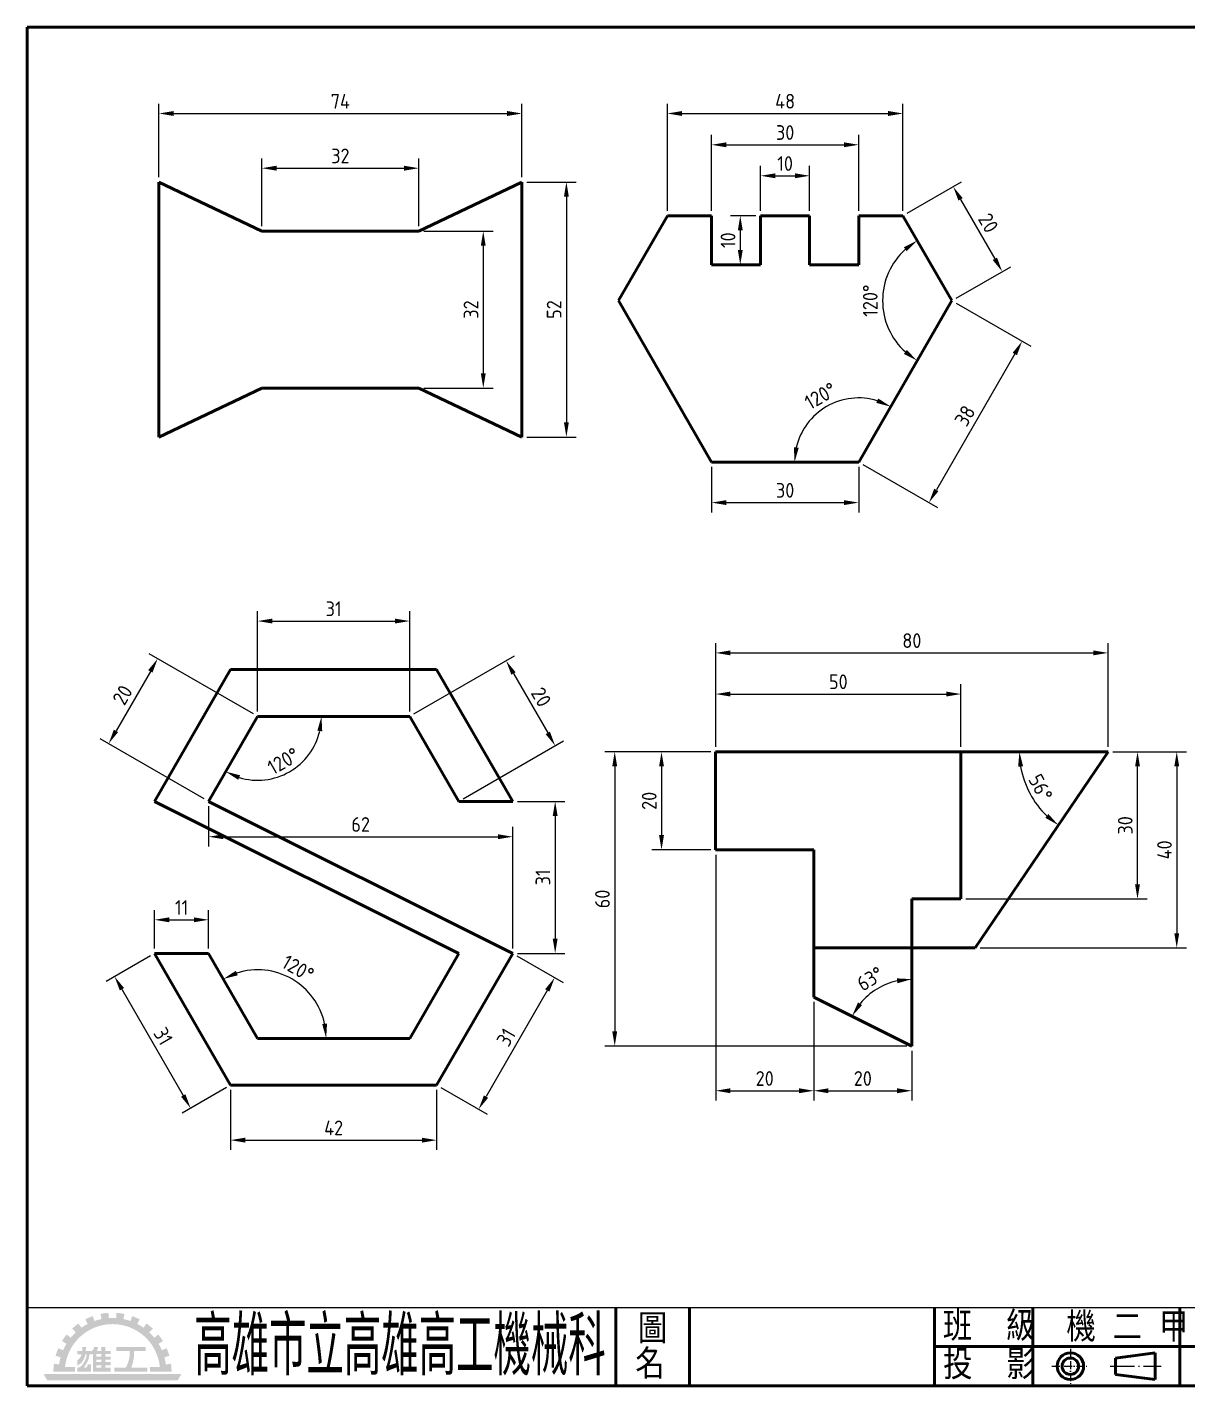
# Model space of a CAD drawing. Extents: x 25 to 410, y 10 to 287.
# Drawn here: x 25 to 261.6, y 10 to 287 of the extents above; entities that cross this region are included whole.
import ezdxf
from ezdxf.enums import TextEntityAlignment as Align

# ---------------------------------------------------------------- set-up
doc = ezdxf.new("R2010")
doc.units = 0
doc.header["$PDMODE"] = 3
for name, pattern in [('中心線10', [12.2, 10, -1, 0.2, -1]), ('中心線5', [6.8, 5, -0.8, 0.2, -0.8]), ('中心線5偏位', [5.1, 2, -0.5, 0.1, -0.5, 2])]:
    doc.linetypes.add(name, pattern=pattern)
doc.layers.get('0').update_dxf_attribs({"linetype": 'CONTINUOUS'})
doc.layers.get('Defpoints').update_dxf_attribs({"linetype": 'CONTINUOUS'})
for name, color, linetype, lineweight in [('中心線層', 2, '中心線10', 18), ('尺度線層', 3, 'CONTINUOUS', 18), ('文字層', 6, 'CONTINUOUS', 18), ('輪廓線層', 7, 'CONTINUOUS', 50)]:
    doc.layers.add(name, color=color, linetype=linetype, lineweight=lineweight)
doc.styles.add('CNS', font='isocp.shx', dxfattribs={"bigfont": 'chineset.shx'})
doc.dimstyles.new('CNS', dxfattribs={"dimscale": 0, "dimtxt": 3, "dimasz": 3, "dimexe": 2, "dimexo": 1, "dimgap": 1, "dimtad": 1, "dimdsep": 46, "dimtxsty": 'CNS', "dimcen": 0, "dimclrt": 1, "dimadec": 0, "dimazin": 0, "dimtfac": 1, "dimtmove": 0, "dimatfit": 3, "dimfxl": 1, "dimtolj": 1, "dimtzin": 0, "dimarcsym": 0})

# ---------------------------------------------------------------- blocks, each defined once
blk = doc.blocks.new('*D1')
at = {"layer": 'Defpoints', "color": 0}
for p in [(104.85, 258.25), (72.85, 245.43), (104.85, 245.43)]:
    blk.add_point(p, dxfattribs=at)
at = {"layer": '尺度線層', "color": 0, "lineweight": -2}
for p, q in [((72.85, 246.43), (72.85, 260.25)), ((75.85, 258.25), (101.85, 258.25)), ((104.85, 246.43), (104.85, 260.25))]:
    blk.add_line(p, q, dxfattribs=at)
at = {"layer": '尺度線層', "color": 0}
for points in [[(75.85, 258.75), (75.85, 257.75), (72.85, 258.25)], [(101.85, 258.75), (101.85, 257.75), (104.85, 258.25)]]:
    blk.add_solid(points, dxfattribs=at)
at = {"layer": '尺度線層', "color": 1, "insert": (88.85, 260.75), "char_height": 3, "attachment_point": 5, "style": 'CNS'}
blk.add_mtext('\\A1;32', dxfattribs=at)
blk = doc.blocks.new('*D2')
at = {"layer": 'Defpoints', "color": 0}
for p in [(125.85, 269.4), (51.85, 255.43), (125.85, 255.43)]:
    blk.add_point(p, dxfattribs=at)
at = {"layer": '尺度線層', "color": 0, "lineweight": -2}
for p, q in [((51.85, 256.43), (51.85, 271.4)), ((54.85, 269.4), (122.85, 269.4)), ((125.85, 256.43), (125.85, 271.4))]:
    blk.add_line(p, q, dxfattribs=at)
at = {"layer": '尺度線層', "color": 0}
for points in [[(54.85, 269.9), (54.85, 268.9), (51.85, 269.4)], [(122.85, 269.9), (122.85, 268.9), (125.85, 269.4)]]:
    blk.add_solid(points, dxfattribs=at)
at = {"layer": '尺度線層', "color": 1, "insert": (88.85, 271.9), "char_height": 3, "attachment_point": 5, "style": 'CNS'}
blk.add_mtext('\\A1;74', dxfattribs=at)
blk = doc.blocks.new('*D3')
at = {"layer": 'Defpoints', "color": 0}
for p in [(125.85, 255.43), (125.85, 203.43), (134.93, 203.43)]:
    blk.add_point(p, dxfattribs=at)
at = {"layer": '尺度線層', "color": 0, "lineweight": -2}
for p, q in [((126.85, 255.43), (136.93, 255.43)), ((134.93, 252.43), (134.93, 206.43)), ((126.85, 203.43), (136.93, 203.43))]:
    blk.add_line(p, q, dxfattribs=at)
at = {"layer": '尺度線層', "color": 0}
for points in [[(134.43, 252.43), (135.43, 252.43), (134.93, 255.43)], [(134.43, 206.43), (135.43, 206.43), (134.93, 203.43)]]:
    blk.add_solid(points, dxfattribs=at)
at = {"layer": '尺度線層', "color": 1, "insert": (132.43, 229.43), "char_height": 3, "attachment_point": 5, "rotation": 90, "style": 'CNS'}
blk.add_mtext('\\A1;52', dxfattribs=at)
blk = doc.blocks.new('*D4')
at = {"layer": 'Defpoints', "color": 0}
for p in [(104.85, 245.43), (104.85, 213.43), (117.98, 213.43)]:
    blk.add_point(p, dxfattribs=at)
at = {"layer": '尺度線層', "color": 0, "lineweight": -2}
for p, q in [((105.85, 245.43), (119.98, 245.43)), ((117.98, 242.43), (117.98, 216.43)), ((105.85, 213.43), (119.98, 213.43))]:
    blk.add_line(p, q, dxfattribs=at)
at = {"layer": '尺度線層', "color": 0}
for points in [[(117.48, 242.43), (118.48, 242.43), (117.98, 245.43)], [(117.48, 216.43), (118.48, 216.43), (117.98, 213.43)]]:
    blk.add_solid(points, dxfattribs=at)
at = {"layer": '尺度線層', "color": 1, "insert": (115.48, 229.43), "char_height": 3, "attachment_point": 5, "rotation": 90, "style": 'CNS'}
blk.add_mtext('\\A1;32', dxfattribs=at)
blk = doc.blocks.new('*D5')
at = {"layer": 'Defpoints', "color": 0}
for p in [(203.52, 269.4), (155.52, 248.57), (203.52, 248.57)]:
    blk.add_point(p, dxfattribs=at)
at = {"layer": '尺度線層', "color": 0, "lineweight": -2}
for p, q in [((155.52, 249.57), (155.52, 271.4)), ((158.52, 269.4), (200.52, 269.4)), ((203.52, 249.57), (203.52, 271.4))]:
    blk.add_line(p, q, dxfattribs=at)
at = {"layer": '尺度線層', "color": 0}
for points in [[(158.52, 269.9), (158.52, 268.9), (155.52, 269.4)], [(200.52, 269.9), (200.52, 268.9), (203.52, 269.4)]]:
    blk.add_solid(points, dxfattribs=at)
at = {"layer": '尺度線層', "color": 1, "insert": (179.52, 271.9), "char_height": 3, "attachment_point": 5, "style": 'CNS'}
blk.add_mtext('\\A1;48', dxfattribs=at)
blk = doc.blocks.new('*D6')
at = {"layer": 'Defpoints', "color": 0}
for p in [(194.52, 263.02), (164.52, 248.57), (194.52, 248.57)]:
    blk.add_point(p, dxfattribs=at)
at = {"layer": '尺度線層', "color": 0, "lineweight": -2}
for p, q in [((164.52, 249.57), (164.52, 265.02)), ((194.52, 249.57), (194.52, 265.02)), ((167.52, 263.02), (191.52, 263.02))]:
    blk.add_line(p, q, dxfattribs=at)
at = {"layer": '尺度線層', "color": 0}
for points in [[(167.52, 263.52), (167.52, 262.52), (164.52, 263.02)], [(191.52, 263.52), (191.52, 262.52), (194.52, 263.02)]]:
    blk.add_solid(points, dxfattribs=at)
at = {"layer": '尺度線層', "color": 1, "insert": (179.52, 265.52), "char_height": 3, "attachment_point": 5, "style": 'CNS'}
blk.add_mtext('\\A1;30', dxfattribs=at)
blk = doc.blocks.new('*D7')
at = {"layer": 'Defpoints', "color": 0}
for p in [(184.52, 256.7), (174.52, 248.57), (184.52, 248.57)]:
    blk.add_point(p, dxfattribs=at)
at = {"layer": '尺度線層', "color": 0, "lineweight": -2}
for p, q in [((174.52, 249.57), (174.52, 258.7)), ((184.52, 249.57), (184.52, 258.7)), ((177.52, 256.7), (181.52, 256.7))]:
    blk.add_line(p, q, dxfattribs=at)
at = {"layer": '尺度線層', "color": 0}
for points in [[(177.52, 257.2), (177.52, 256.2), (174.52, 256.7)], [(181.52, 257.2), (181.52, 256.2), (184.52, 256.7)]]:
    blk.add_solid(points, dxfattribs=at)
at = {"layer": '尺度線層', "color": 1, "insert": (179.52, 259.2), "char_height": 3, "attachment_point": 5, "style": 'CNS'}
blk.add_mtext('\\A1;10', dxfattribs=at)
blk = doc.blocks.new('*D9')
at = {"layer": 'Defpoints', "color": 0}
for p in [(174.52, 248.57), (170.38, 238.57), (174.52, 238.57)]:
    blk.add_point(p, dxfattribs=at)
at = {"layer": '尺度線層', "color": 0, "lineweight": -2}
for p, q in [((173.52, 248.57), (168.38, 248.57)), ((170.38, 245.57), (170.38, 241.57)), ((173.52, 238.57), (168.38, 238.57))]:
    blk.add_line(p, q, dxfattribs=at)
at = {"layer": '尺度線層', "color": 0}
for points in [[(169.88, 245.57), (170.88, 245.57), (170.38, 248.57)], [(169.88, 241.57), (170.88, 241.57), (170.38, 238.57)]]:
    blk.add_solid(points, dxfattribs=at)
at = {"layer": '尺度線層', "color": 1, "insert": (167.88, 243.57), "char_height": 3, "attachment_point": 5, "rotation": 90, "style": 'CNS'}
blk.add_mtext('\\A1;10', dxfattribs=at)
blk = doc.blocks.new('*D10')
at = {"layer": 'Defpoints', "color": 0}
for p in [(203.52, 248.57), (223.78, 237.17), (213.52, 231.25)]:
    blk.add_point(p, dxfattribs=at)
at = {"layer": '尺度線層', "color": 0, "lineweight": -2}
for p, q in [((204.39, 249.07), (215.51, 255.49)), ((215.28, 251.9), (222.28, 239.77)), ((214.39, 231.75), (225.51, 238.17))]:
    blk.add_line(p, q, dxfattribs=at)
at = {"layer": '尺度線層', "color": 0}
for points in [[(215.72, 252.15), (214.85, 251.65), (213.78, 254.49)], [(222.72, 240.02), (221.85, 239.52), (223.78, 237.17)]]:
    blk.add_solid(points, dxfattribs=at)
at = {"layer": '尺度線層', "color": 1, "insert": (220.95, 247.08), "char_height": 3, "attachment_point": 5, "rotation": 300, "style": 'CNS'}
blk.add_mtext('\\A1;20', dxfattribs=at)
blk = doc.blocks.new('*D11')
at = {"layer": 'Defpoints', "color": 0}
for p in [(213.52, 231.25), (194.52, 198.34), (208.85, 190.07)]:
    blk.add_point(p, dxfattribs=at)
at = {"layer": '尺度線層', "color": 0, "lineweight": -2}
for p, q in [((214.39, 230.75), (229.58, 221.98)), ((226.35, 220.38), (210.35, 192.66)), ((195.39, 197.84), (210.58, 189.07))]:
    blk.add_line(p, q, dxfattribs=at)
at = {"layer": '尺度線層', "color": 0}
for points in [[(225.91, 220.63), (226.78, 220.13), (227.85, 222.98)], [(209.91, 192.91), (210.78, 192.41), (208.85, 190.07)]]:
    blk.add_solid(points, dxfattribs=at)
at = {"layer": '尺度線層', "color": 1, "insert": (216.18, 207.77), "char_height": 3, "attachment_point": 5, "rotation": 60, "style": 'CNS'}
blk.add_mtext('\\A1;38', dxfattribs=at)
blk = doc.blocks.new('*D12')
at = {"layer": 'Defpoints', "color": 0}
for p in [(164.52, 198.34), (194.52, 198.34), (194.52, 190.07)]:
    blk.add_point(p, dxfattribs=at)
at = {"layer": '尺度線層', "color": 0, "lineweight": -2}
for p, q in [((164.52, 197.34), (164.52, 188.07)), ((194.52, 197.34), (194.52, 188.07)), ((167.52, 190.07), (191.52, 190.07))]:
    blk.add_line(p, q, dxfattribs=at)
at = {"layer": '尺度線層', "color": 0}
for points in [[(167.52, 190.57), (167.52, 189.57), (164.52, 190.07)], [(191.52, 190.57), (191.52, 189.57), (194.52, 190.07)]]:
    blk.add_solid(points, dxfattribs=at)
at = {"layer": '尺度線層', "color": 1, "insert": (179.52, 192.57), "char_height": 3, "attachment_point": 5, "style": 'CNS'}
blk.add_mtext('\\A1;30', dxfattribs=at)
blk = doc.blocks.new('*D13')
at = {"layer": 'Defpoints', "color": 0}
for p in [(213.52, 231.25), (192.25, 211.21), (164.52, 198.34), (194.52, 198.34), (194.52, 198.34)]:
    blk.add_point(p, dxfattribs=at)
at = {"layer": '尺度線層', "color": 0, "lineweight": -2}
blk.add_arc((194.52, 198.34), 13.07, 73.1852, 166.8148, dxfattribs=at)
at = {"layer": '尺度線層', "color": 0}
for points in [[(198.5, 211.3), (198.1, 210.39), (201.05, 209.65)], [(182.3, 201.26), (181.3, 201.38), (181.45, 198.34)]]:
    blk.add_solid(points, dxfattribs=at)
at = {"layer": '尺度線層', "color": 1, "insert": (186.74, 211.82), "char_height": 3, "attachment_point": 5, "rotation": 30, "style": 'CNS'}
blk.add_mtext('\\A1;120°', dxfattribs=at)
blk = doc.blocks.new('*D14')
at = {"layer": 'Defpoints', "color": 0}
for p in [(203.52, 248.57), (200.24, 236.08), (213.52, 231.25), (213.52, 231.25), (194.52, 198.34)]:
    blk.add_point(p, dxfattribs=at)
at = {"layer": '尺度線層', "color": 0, "lineweight": -2}
blk.add_arc((213.52, 231.25), 14.13, 132.1835, 227.8165, dxfattribs=at)
at = {"layer": '尺度線層', "color": 0}
for points in [[(203.73, 242.13), (204.32, 241.32), (206.45, 243.49)], [(204.32, 221.18), (203.73, 220.37), (206.45, 219.01)]]:
    blk.add_solid(points, dxfattribs=at)
at = {"layer": '尺度線層', "color": 1, "insert": (196.88, 231.25), "char_height": 3, "attachment_point": 5, "rotation": 90, "style": 'CNS'}
blk.add_mtext('\\A1;120°', dxfattribs=at)
blk = doc.blocks.new('*D22')
at = {"layer": 'Defpoints', "color": 0}
for p in [(102.98, 165.92), (71.98, 146.48), (102.98, 146.48)]:
    blk.add_point(p, dxfattribs=at)
at = {"layer": '尺度線層', "color": 0, "lineweight": -2}
for p, q in [((71.98, 147.48), (71.98, 167.92)), ((102.98, 147.48), (102.98, 167.92)), ((74.98, 165.92), (99.98, 165.92))]:
    blk.add_line(p, q, dxfattribs=at)
at = {"layer": '尺度線層', "color": 0}
for points in [[(74.98, 166.42), (74.98, 165.42), (71.98, 165.92)], [(99.98, 166.42), (99.98, 165.42), (102.98, 165.92)]]:
    blk.add_solid(points, dxfattribs=at)
at = {"layer": '尺度線層', "color": 1, "insert": (87.48, 168.42), "char_height": 3, "attachment_point": 5, "style": 'CNS'}
blk.add_mtext('\\A1;31', dxfattribs=at)
blk = doc.blocks.new('*D23')
at = {"layer": 'Defpoints', "color": 0}
for p in [(102.98, 146.48), (132.64, 140.51), (112.98, 129.16)]:
    blk.add_point(p, dxfattribs=at)
at = {"layer": '尺度線層', "color": 0, "lineweight": -2}
for p, q in [((103.85, 146.98), (124.37, 158.83)), ((124.14, 155.24), (131.14, 143.11)), ((113.85, 129.66), (134.37, 141.51))]:
    blk.add_line(p, q, dxfattribs=at)
at = {"layer": '尺度線層', "color": 0}
for points in [[(124.57, 155.49), (123.7, 154.99), (122.64, 157.83)], [(131.57, 143.36), (130.7, 142.86), (132.64, 140.51)]]:
    blk.add_solid(points, dxfattribs=at)
at = {"layer": '尺度線層', "color": 1, "insert": (129.8, 150.42), "char_height": 3, "attachment_point": 5, "rotation": 300, "style": 'CNS'}
blk.add_mtext('\\A1;20', dxfattribs=at)
blk = doc.blocks.new('*D24')
at = {"layer": 'Defpoints', "color": 0}
for p in [(71.98, 146.48), (41.61, 140.93), (61.98, 129.16)]:
    blk.add_point(p, dxfattribs=at)
at = {"layer": '尺度線層', "color": 0, "lineweight": -2}
for p, q in [((71.11, 146.98), (49.87, 159.25)), ((50.11, 155.65), (43.11, 143.53)), ((61.11, 129.66), (39.87, 141.93))]:
    blk.add_line(p, q, dxfattribs=at)
at = {"layer": '尺度線層', "color": 0}
for points in [[(49.67, 155.9), (50.54, 155.4), (51.61, 158.25)], [(42.67, 143.78), (43.54, 143.28), (41.61, 140.93)]]:
    blk.add_solid(points, dxfattribs=at)
at = {"layer": '尺度線層', "color": 1, "insert": (44.44, 150.84), "char_height": 3, "attachment_point": 5, "rotation": 60, "style": 'CNS'}
blk.add_mtext('\\A1;20', dxfattribs=at)
blk = doc.blocks.new('*D25')
at = {"layer": 'Defpoints', "color": 0}
for p in [(71.98, 146.48), (71.98, 146.48), (102.98, 146.48), (74.24, 133.66), (61.98, 129.16)]:
    blk.add_point(p, dxfattribs=at)
at = {"layer": '尺度線層', "color": 0, "lineweight": -2}
blk.add_arc((71.98, 146.48), 13.02, 253.2331, 346.7669, dxfattribs=at)
at = {"layer": '尺度線層', "color": 0}
for points in [[(84.16, 143.56), (85.15, 143.45), (85, 146.48)], [(68.03, 133.56), (68.42, 134.48), (65.47, 135.21)]]:
    blk.add_solid(points, dxfattribs=at)
at = {"layer": '尺度線層', "color": 1, "insert": (77.24, 137.38), "char_height": 3, "attachment_point": 5, "rotation": 30, "style": 'CNS'}
blk.add_mtext('\\A1;120°', dxfattribs=at)
blk = doc.blocks.new('*D27')
at = {"layer": 'Defpoints', "color": 0}
for p in [(61.98, 129.16), (123.98, 121.95), (123.98, 98.16)]:
    blk.add_point(p, dxfattribs=at)
at = {"layer": '尺度線層', "color": 0, "lineweight": -2}
for p, q in [((61.98, 128.16), (61.98, 119.95)), ((64.98, 121.95), (120.98, 121.95)), ((123.98, 99.16), (123.98, 123.95))]:
    blk.add_line(p, q, dxfattribs=at)
at = {"layer": '尺度線層', "color": 0}
for points in [[(64.98, 122.45), (64.98, 121.45), (61.98, 121.95)], [(120.98, 122.45), (120.98, 121.45), (123.98, 121.95)]]:
    blk.add_solid(points, dxfattribs=at)
at = {"layer": '尺度線層', "color": 1, "insert": (92.98, 124.45), "char_height": 3, "attachment_point": 5, "style": 'CNS'}
blk.add_mtext('\\A1;62', dxfattribs=at)
blk = doc.blocks.new('*D28')
at = {"layer": 'Defpoints', "color": 0}
for p in [(123.98, 129.16), (123.98, 98.16), (132.64, 98.16)]:
    blk.add_point(p, dxfattribs=at)
at = {"layer": '尺度線層', "color": 0, "lineweight": -2}
for p, q in [((124.98, 129.16), (134.64, 129.16)), ((132.64, 126.16), (132.64, 101.16)), ((124.98, 98.16), (134.64, 98.16))]:
    blk.add_line(p, q, dxfattribs=at)
at = {"layer": '尺度線層', "color": 0}
for points in [[(132.14, 126.16), (133.14, 126.16), (132.64, 129.16)], [(132.14, 101.16), (133.14, 101.16), (132.64, 98.16)]]:
    blk.add_solid(points, dxfattribs=at)
at = {"layer": '尺度線層', "color": 1, "insert": (130.14, 113.66), "char_height": 3, "attachment_point": 5, "rotation": 90, "style": 'CNS'}
blk.add_mtext('\\A1;31', dxfattribs=at)
blk = doc.blocks.new('*D29')
at = {"layer": 'Defpoints', "color": 0}
for p in [(123.98, 98.16), (108.48, 71.32), (117.04, 66.38)]:
    blk.add_point(p, dxfattribs=at)
at = {"layer": '尺度線層', "color": 0, "lineweight": -2}
for p, q in [((124.85, 97.66), (134.27, 92.22)), ((131.04, 90.62), (118.54, 68.97)), ((109.35, 70.82), (118.77, 65.38))]:
    blk.add_line(p, q, dxfattribs=at)
at = {"layer": '尺度線層', "color": 0}
for points in [[(130.61, 90.87), (131.47, 90.37), (132.54, 93.22)], [(118.11, 69.22), (118.97, 68.72), (117.04, 66.38)]]:
    blk.add_solid(points, dxfattribs=at)
at = {"layer": '尺度線層', "color": 1, "insert": (122.63, 81.05), "char_height": 3, "attachment_point": 5, "rotation": 60, "style": 'CNS'}
blk.add_mtext('\\A1;31', dxfattribs=at)
blk = doc.blocks.new('*D30')
at = {"layer": 'Defpoints', "color": 0}
for p in [(50.98, 98.16), (66.48, 71.32), (58.32, 66.6)]:
    blk.add_point(p, dxfattribs=at)
at = {"layer": '尺度線層', "color": 0, "lineweight": -2}
for p, q in [((50.11, 97.66), (41.08, 92.45)), ((44.32, 90.85), (56.82, 69.2)), ((65.61, 70.82), (56.58, 65.6))]:
    blk.add_line(p, q, dxfattribs=at)
at = {"layer": '尺度線層', "color": 0}
for points in [[(44.75, 91.1), (43.88, 90.6), (42.82, 93.45)], [(57.25, 69.45), (56.38, 68.95), (58.32, 66.6)]]:
    blk.add_solid(points, dxfattribs=at)
at = {"layer": '尺度線層', "color": 1, "insert": (52.73, 81.28), "char_height": 3, "attachment_point": 5, "rotation": 300, "style": 'CNS'}
blk.add_mtext('\\A1;31', dxfattribs=at)
blk = doc.blocks.new('*D31')
at = {"layer": 'Defpoints', "color": 0}
for p in [(66.48, 71.32), (108.48, 71.32), (108.48, 60.09)]:
    blk.add_point(p, dxfattribs=at)
at = {"layer": '尺度線層', "color": 0, "lineweight": -2}
for p, q in [((66.48, 70.32), (66.48, 58.09)), ((108.48, 70.32), (108.48, 58.09)), ((69.48, 60.09), (105.48, 60.09))]:
    blk.add_line(p, q, dxfattribs=at)
at = {"layer": '尺度線層', "color": 0}
for points in [[(69.48, 60.59), (69.48, 59.59), (66.48, 60.09)], [(105.48, 60.59), (105.48, 59.59), (108.48, 60.09)]]:
    blk.add_solid(points, dxfattribs=at)
at = {"layer": '尺度線層', "color": 1, "insert": (87.48, 62.59), "char_height": 3, "attachment_point": 5, "style": 'CNS'}
blk.add_mtext('\\A1;42', dxfattribs=at)
blk = doc.blocks.new('*D32')
at = {"layer": 'Defpoints', "color": 0}
for p in [(61.98, 105.01), (50.98, 98.16), (61.98, 98.16)]:
    blk.add_point(p, dxfattribs=at)
at = {"layer": '尺度線層', "color": 0, "lineweight": -2}
for p, q in [((50.98, 99.16), (50.98, 107.01)), ((61.98, 99.16), (61.98, 107.01)), ((53.98, 105.01), (58.98, 105.01))]:
    blk.add_line(p, q, dxfattribs=at)
at = {"layer": '尺度線層', "color": 0}
for points in [[(53.98, 105.51), (53.98, 104.51), (50.98, 105.01)], [(58.98, 105.51), (58.98, 104.51), (61.98, 105.01)]]:
    blk.add_solid(points, dxfattribs=at)
at = {"layer": '尺度線層', "color": 1, "insert": (56.48, 107.51), "char_height": 3, "attachment_point": 5, "style": 'CNS'}
blk.add_mtext('\\A1;11', dxfattribs=at)
blk = doc.blocks.new('*D33')
at = {"layer": 'Defpoints', "color": 0}
for p in [(61.98, 98.16), (82.69, 89.83), (71.98, 80.84), (71.98, 80.84), (102.98, 80.84)]:
    blk.add_point(p, dxfattribs=at)
at = {"layer": '尺度線層', "color": 0, "lineweight": -2}
blk.add_arc((71.98, 80.84), 13.98, 12.3213, 107.6787, dxfattribs=at)
at = {"layer": '尺度線層', "color": 0}
for points in [[(67.94, 93.7), (67.53, 94.62), (64.99, 92.95)], [(86.13, 83.88), (85.14, 83.77), (85.96, 80.84)]]:
    blk.add_solid(points, dxfattribs=at)
at = {"layer": '尺度線層', "color": 1, "insert": (80.22, 95.11), "char_height": 3, "attachment_point": 5, "rotation": 330, "style": 'CNS'}
blk.add_mtext('\\A1;120°', dxfattribs=at)
blk = doc.blocks.new('*D34')
at = {"layer": 'Defpoints', "color": 0}
for p in [(215.36, 151.04), (165.36, 139.27), (215.36, 139.27)]:
    blk.add_point(p, dxfattribs=at)
at = {"layer": '尺度線層', "color": 0, "lineweight": -2}
for p, q in [((165.36, 140.27), (165.36, 153.04)), ((215.36, 140.27), (215.36, 153.04)), ((168.36, 151.04), (212.36, 151.04))]:
    blk.add_line(p, q, dxfattribs=at)
at = {"layer": '尺度線層', "color": 0}
for points in [[(168.36, 151.54), (168.36, 150.54), (165.36, 151.04)], [(212.36, 151.54), (212.36, 150.54), (215.36, 151.04)]]:
    blk.add_solid(points, dxfattribs=at)
at = {"layer": '尺度線層', "color": 1, "insert": (190.36, 153.54), "char_height": 3, "attachment_point": 5, "style": 'CNS'}
blk.add_mtext('\\A1;50', dxfattribs=at)
blk = doc.blocks.new('*D35')
at = {"layer": 'Defpoints', "color": 0}
for p in [(245.36, 159.43), (165.36, 139.27), (245.36, 139.27)]:
    blk.add_point(p, dxfattribs=at)
at = {"layer": '尺度線層', "color": 0, "lineweight": -2}
for p, q in [((165.36, 140.27), (165.36, 161.43)), ((245.36, 140.27), (245.36, 161.43)), ((168.36, 159.43), (242.36, 159.43))]:
    blk.add_line(p, q, dxfattribs=at)
at = {"layer": '尺度線層', "color": 0}
for points in [[(168.36, 159.93), (168.36, 158.93), (165.36, 159.43)], [(242.36, 159.93), (242.36, 158.93), (245.36, 159.43)]]:
    blk.add_solid(points, dxfattribs=at)
at = {"layer": '尺度線層', "color": 1, "insert": (205.36, 161.93), "char_height": 3, "attachment_point": 5, "style": 'CNS'}
blk.add_mtext('\\A1;80', dxfattribs=at)
blk = doc.blocks.new('*D36')
at = {"layer": 'Defpoints', "color": 0}
for p in [(165.36, 139.27), (154.32, 119.27), (165.36, 119.27)]:
    blk.add_point(p, dxfattribs=at)
at = {"layer": '尺度線層', "color": 0, "lineweight": -2}
for p, q in [((164.36, 139.27), (152.32, 139.27)), ((154.32, 136.27), (154.32, 122.27)), ((164.36, 119.27), (152.32, 119.27))]:
    blk.add_line(p, q, dxfattribs=at)
at = {"layer": '尺度線層', "color": 0}
for points in [[(153.82, 136.27), (154.82, 136.27), (154.32, 139.27)], [(153.82, 122.27), (154.82, 122.27), (154.32, 119.27)]]:
    blk.add_solid(points, dxfattribs=at)
at = {"layer": '尺度線層', "color": 1, "insert": (151.82, 129.27), "char_height": 3, "attachment_point": 5, "rotation": 90, "style": 'CNS'}
blk.add_mtext('\\A1;20', dxfattribs=at)
blk = doc.blocks.new('*D37')
at = {"layer": 'Defpoints', "color": 0}
for p in [(165.36, 139.27), (144.78, 79.27), (205.36, 79.27)]:
    blk.add_point(p, dxfattribs=at)
at = {"layer": '尺度線層', "color": 0, "lineweight": -2}
for p, q in [((164.36, 139.27), (142.78, 139.27)), ((144.78, 136.27), (144.78, 82.27)), ((204.36, 79.27), (142.78, 79.27))]:
    blk.add_line(p, q, dxfattribs=at)
at = {"layer": '尺度線層', "color": 0}
for points in [[(144.28, 136.27), (145.28, 136.27), (144.78, 139.27)], [(144.28, 82.27), (145.28, 82.27), (144.78, 79.27)]]:
    blk.add_solid(points, dxfattribs=at)
at = {"layer": '尺度線層', "color": 1, "insert": (142.28, 109.27), "char_height": 3, "attachment_point": 5, "rotation": 90, "style": 'CNS'}
blk.add_mtext('\\A1;60', dxfattribs=at)
blk = doc.blocks.new('*D39')
at = {"layer": 'Defpoints', "color": 0}
for p in [(185.36, 89.27), (205.36, 79.27), (205.36, 70.16)]:
    blk.add_point(p, dxfattribs=at)
at = {"layer": '尺度線層', "color": 0, "lineweight": -2}
for p, q in [((185.36, 88.27), (185.36, 68.16)), ((205.36, 78.27), (205.36, 68.16)), ((188.36, 70.16), (202.36, 70.16))]:
    blk.add_line(p, q, dxfattribs=at)
at = {"layer": '尺度線層', "color": 0}
for points in [[(188.36, 70.66), (188.36, 69.66), (185.36, 70.16)], [(202.36, 70.66), (202.36, 69.66), (205.36, 70.16)]]:
    blk.add_solid(points, dxfattribs=at)
at = {"layer": '尺度線層', "color": 1, "insert": (195.36, 72.66), "char_height": 3, "attachment_point": 5, "style": 'CNS'}
blk.add_mtext('\\A1;20', dxfattribs=at)
blk = doc.blocks.new('*D40')
at = {"layer": 'Defpoints', "color": 0}
for p in [(165.36, 119.27), (185.36, 89.27), (185.36, 70.16)]:
    blk.add_point(p, dxfattribs=at)
at = {"layer": '尺度線層', "color": 0, "lineweight": -2}
for p, q in [((165.36, 118.27), (165.36, 68.16)), ((185.36, 88.27), (185.36, 68.16)), ((168.36, 70.16), (182.36, 70.16))]:
    blk.add_line(p, q, dxfattribs=at)
at = {"layer": '尺度線層', "color": 0}
for points in [[(168.36, 70.66), (168.36, 69.66), (165.36, 70.16)], [(182.36, 70.66), (182.36, 69.66), (185.36, 70.16)]]:
    blk.add_solid(points, dxfattribs=at)
at = {"layer": '尺度線層', "color": 1, "insert": (175.36, 72.66), "char_height": 3, "attachment_point": 5, "style": 'CNS'}
blk.add_mtext('\\A1;20', dxfattribs=at)
blk = doc.blocks.new('*D41')
at = {"layer": 'Defpoints', "color": 0}
for p in [(205.36, 99.27), (200.44, 91.99), (185.36, 89.27), (205.36, 79.27), (205.36, 79.27)]:
    blk.add_point(p, dxfattribs=at)
at = {"layer": '尺度線層', "color": 0, "lineweight": -2}
blk.add_arc((205.36, 79.27), 13.64, 102.6318, 140.8034, dxfattribs=at)
at = {"layer": '尺度線層', "color": 0}
for points in [[(202.32, 93.07), (202.43, 92.08), (205.36, 92.91)], [(195.21, 87.62), (194.37, 88.16), (193.16, 85.37)]]:
    blk.add_solid(points, dxfattribs=at)
at = {"layer": '尺度線層', "color": 1, "insert": (196.87, 93), "char_height": 3, "attachment_point": 5, "rotation": 31.7176, "style": 'CNS'}
blk.add_mtext('\\A1;63°', dxfattribs=at)
blk = doc.blocks.new('*D42')
at = {"layer": 'Defpoints', "color": 0}
for p in [(165.36, 139.27), (245.36, 139.27), (245.36, 139.27), (228.23, 133.5), (218.26, 99.27)]:
    blk.add_point(p, dxfattribs=at)
at = {"layer": '尺度線層', "color": 0, "lineweight": -2}
blk.add_arc((245.36, 139.27), 18.07, 189.5223, 226.3683, dxfattribs=at)
at = {"layer": '尺度線層', "color": 0}
for points in [[(227.03, 136.24), (228.03, 136.32), (227.28, 139.27)], [(233.2, 126.58), (232.57, 125.8), (235.22, 124.31)]]:
    blk.add_solid(points, dxfattribs=at)
at = {"layer": '尺度線層', "color": 1, "insert": (231.6, 131.97), "char_height": 3, "attachment_point": 5, "rotation": 297.9453, "style": 'CNS'}
blk.add_mtext('\\A1;56°', dxfattribs=at)
blk = doc.blocks.new('*D44')
at = {"layer": 'Defpoints', "color": 0}
for p in [(245.36, 139.27), (251.36, 139.27), (215.36, 109.27)]:
    blk.add_point(p, dxfattribs=at)
at = {"layer": '尺度線層', "color": 0, "lineweight": -2}
for p, q in [((246.36, 139.27), (253.36, 139.27)), ((251.36, 112.27), (251.36, 136.27)), ((216.36, 109.27), (253.36, 109.27))]:
    blk.add_line(p, q, dxfattribs=at)
at = {"layer": '尺度線層', "color": 0}
for points in [[(250.86, 136.27), (251.86, 136.27), (251.36, 139.27)], [(250.86, 112.27), (251.86, 112.27), (251.36, 109.27)]]:
    blk.add_solid(points, dxfattribs=at)
at = {"layer": '尺度線層', "color": 1, "insert": (248.86, 124.27), "char_height": 3, "attachment_point": 5, "rotation": 90, "style": 'CNS'}
blk.add_mtext('\\A1;30', dxfattribs=at)
blk = doc.blocks.new('*D45')
at = {"layer": 'Defpoints', "color": 0}
for p in [(245.36, 139.27), (218.26, 99.27), (259.36, 99.27)]:
    blk.add_point(p, dxfattribs=at)
at = {"layer": '尺度線層', "color": 0, "lineweight": -2}
for p, q in [((246.36, 139.27), (261.36, 139.27)), ((259.36, 136.27), (259.36, 102.27)), ((219.26, 99.27), (261.36, 99.27))]:
    blk.add_line(p, q, dxfattribs=at)
at = {"layer": '尺度線層', "color": 0}
for points in [[(258.86, 136.27), (259.86, 136.27), (259.36, 139.27)], [(258.86, 102.27), (259.86, 102.27), (259.36, 99.27)]]:
    blk.add_solid(points, dxfattribs=at)
at = {"layer": '尺度線層', "color": 1, "insert": (256.86, 119.27), "char_height": 3, "attachment_point": 5, "rotation": 90, "style": 'CNS'}
blk.add_mtext('\\A1;40', dxfattribs=at)

msp = doc.modelspace()

# ---------------------------------------------------------------- hatches: boundary and pattern name
at = {"layer": '文字層'}
h = msp.add_hatch(color=256, dxfattribs=at)
h.paths.add_polyline_path([(47.444, 22.616), (47.93, 23.553, 0.034161), (46.423, 24.208), (46.069, 23.213, 0.034161), (44.626, 23.617), (44.841, 24.651, 0.034161), (43.213, 24.875), (43.141, 23.821, 0.034161), (41.642, 23.821), (41.57, 24.875, 0.034161), (39.942, 24.651), (40.157, 23.617, 0.034161), (38.714, 23.213), (38.36, 24.208, 0.034161), (36.853, 23.553), (37.339, 22.616, 0.034161), (36.058, 21.837), (35.449, 22.699, 0.034161), (34.174, 21.663), (34.895, 20.891, 0.034161), (33.872, 19.795), (33.053, 20.462, 0.034161), (32.105, 19.119), (33.008, 18.571, 0.034161), (32.318, 17.24), (31.35, 17.661, 0.034161), (30.799, 16.112), (31.816, 15.827, 0.034161), (31.511, 14.36), (30.465, 14.504, 0.034161), (30.353, 12.864), (32.676, 12.864), (34.725, 12.864), (34.725, 13.815), (32.723, 13.815, -0.906522), (52.06, 13.815), (50.058, 13.815), (50.058, 12.864), (52.107, 12.864), (54.43, 12.864, 0.034161), (54.318, 14.504), (53.271, 14.36, 0.034161), (52.966, 15.827), (53.983, 16.112, 0.034161), (53.433, 17.661), (52.465, 17.24, 0.034161), (51.775, 18.571), (52.677, 19.119, 0.034161), (51.73, 20.462), (50.911, 19.795, 0.034161), (49.887, 20.891), (50.608, 21.663, 0.034161), (49.334, 22.699), (48.725, 21.837, 0.034161)])
h.paths.add_polyline_path([(56.436, 12.4), (28.347, 12.4), (29.086, 11.133), (55.697, 11.133)])
h.paths.add_polyline_path([(46.772, 16.976, -0.4324623), (46.877, 17.088), (49.129, 17.088), (49.129, 17.933), (43.173, 17.933), (43.173, 17.088), (45.816, 17.088, -0.4062896), (45.922, 16.986, -0.1355675), (45.125, 13.763, -0.2710986), (45.033, 13.709), (42.771, 13.709), (42.771, 12.864), (49.53, 12.864), (49.53, 13.709), (46.349, 13.709, -0.534383), (46.251, 13.855, 0.1140408)], flags=17)
edge = h.paths.add_edge_path(flags=17)
edge.add_line((42.011, 17.088), (40.955, 17.088))
edge.add_line((40.955, 17.088), (40.955, 17.933))
edge.add_line((40.955, 17.933), (40.11, 17.933))
edge.add_line((40.11, 17.933), (40.11, 17.088))
edge.add_line((40.11, 17.088), (39.187, 17.088))
edge.add_arc((36.665, 18.427), 2.855, 332.04919, 350.04876)
edge.add_line((39.477, 17.933), (38.632, 17.933))
edge.add_arc((37.652, 17.916), 0.98, -69.28167, 0.98538, ccw=False)
edge.add_line((37.999, 17), (37.998, 17.088))
edge.add_line((37.998, 17.088), (36.943, 17.088))
edge.add_spline(control_points=[(36.943, 17.088), (36.943, 17.089), (36.958, 17.371), (36.968, 17.652), (36.971, 17.933)], knot_values=[0, 0, 0, 0, 0.0095957, 4.0021691, 4.0021691, 4.0021691, 4.0021691], degree=3, periodic=0)
edge.add_line((36.971, 17.933), (36.204, 17.933))
edge.add_spline(control_points=[(36.204, 17.933), (36.213, 17.666), (36.243, 17.394), (36.228, 17.128)], knot_values=[0, 0, 0, 0, 3.8001495, 3.8001495, 3.8001495, 3.8001495], degree=3, periodic=0)
edge.add_arc((36.185, 17.131), 0.0422, -90, 0.98697, ccw=False)
edge.add_line((36.185, 17.088), (35.253, 17.088))
edge.add_line((35.253, 17.088), (35.253, 16.408))
edge.add_line((35.253, 16.408), (36.057, 16.408))
edge.add_spline(control_points=[(36.057, 16.408), (36.078, 16.332), (35.96, 16.031), (35.732, 15.602), (35.417, 15.324), (35.253, 15.249)], knot_values=[7.3300886, 7.3300886, 7.3300886, 7.3300886, 8.5708359, 11.5701734, 14.1242576, 14.1242576, 14.1242576, 14.1242576], degree=3, periodic=0)
edge.add_line((35.253, 15.249), (35.253, 14.178))
edge.add_spline(control_points=[(35.253, 14.178), (35.487, 14.263), (36.028, 14.577), (36.54, 15.345), (36.803, 16.009), (36.869, 16.352), (36.878, 16.408)], knot_values=[7.2349194, 7.2349194, 7.2349194, 7.2349194, 10.7683339, 15.8632474, 20.0182649, 20.8272028, 20.8272028, 20.8272028, 20.8272028], degree=3, periodic=0)
edge.add_line((36.878, 16.408), (37.154, 16.394))
edge.add_spline(control_points=[(37.154, 16.394), (37.133, 16.054), (36.941, 15.401), (36.475, 14.575), (35.975, 13.884), (35.463, 13.712), (35.253, 13.709)], knot_values=[0, 0, 0, 0, 4.8346594, 9.4113524, 13.5713852, 16.5633311, 16.5633311, 16.5633311, 16.5633311], degree=3, periodic=0)
edge.add_line((35.253, 13.709), (35.253, 12.864))
edge.add_line((35.253, 12.864), (37.998, 12.864))
edge.add_line((37.998, 12.864), (37.998, 14.387))
edge.add_line((37.998, 14.387), (37.389, 14.387))
edge.add_arc((37.389, 14.303), 0.0845, 90, 183.95095)
edge.add_arc((36.676, 14.253), 0.63, -55.81642, 3.95095, ccw=False)
edge.add_line((37.03, 13.732), (36.7, 13.732))
edge.add_arc((36.7, 13.817), 0.0845, 142.65089, 270, ccw=False)
edge.add_spline(control_points=[(36.633, 13.868), (36.798, 14.085), (37.112, 14.583), (37.548, 15.41), (37.643, 16.069), (37.668, 16.408)], knot_values=[0, 0, 0, 0, 3.8826483, 8.339679, 13.167216, 13.167216, 13.167216, 13.167216], degree=3, periodic=0)
edge.add_line((37.668, 16.408), (38.003, 16.408))
edge.add_arc((37.725, 18.151), 1.765, 279.05865, 293.21741)
edge.add_line((38.421, 16.529), (38.421, 12.864))
edge.add_line((38.421, 12.864), (42.011, 12.864))
edge.add_line((42.011, 12.864), (42.011, 13.709))
edge.add_line((42.011, 13.709), (40.955, 13.709))
edge.add_line((40.955, 13.709), (40.955, 14.202))
edge.add_line((40.955, 14.202), (42.011, 14.202))
edge.add_line((42.011, 14.202), (42.011, 14.836))
edge.add_line((42.011, 14.836), (40.955, 14.836))
edge.add_line((40.955, 14.836), (40.955, 15.328))
edge.add_line((40.955, 15.328), (42.011, 15.328))
edge.add_line((42.011, 15.328), (42.011, 15.962))
edge.add_line((42.011, 15.962), (40.955, 15.962))
edge.add_line((40.955, 15.962), (40.955, 16.455))
edge.add_line((40.955, 16.455), (42.011, 16.455))
edge.add_line((42.011, 16.455), (42.011, 17.088))
h.paths.add_polyline_path([(40.11, 16.455), (40.11, 15.962), (39.097, 15.962), (39.097, 16.455)], flags=16)
h.paths.add_polyline_path([(40.11, 15.328), (40.11, 14.836), (39.097, 14.836), (39.097, 15.328)], flags=16)
h.paths.add_polyline_path([(40.11, 14.202), (40.11, 13.709), (39.097, 13.709), (39.097, 14.202)], flags=16)

# ---------------------------------------------------------------- linework, layer by layer
msp.add_line((25, 26), (410, 26))
at = {"layer": '中心線層', "linetype": '中心線5偏位', "ltscale": 0.8}
for p, q in [((237.67, 17.52), (237.67, 10.434)), ((233.925, 14), (241.256, 14))]:
    msp.add_line(p, q, dxfattribs=at)
at = {"layer": '中心線層', "linetype": '中心線5'}
msp.add_line((245.756, 14), (256.208, 14), dxfattribs=at)
at = {"layer": '輪廓線層', "color": 5}
for p, q in [((410, 287), (25, 287)), ((25, 287), (25, 10)), ((25, 10), (410, 10))]:
    msp.add_line(p, q, dxfattribs=at)
at = {"layer": '輪廓線層'}
for p, q in [((72.85, 245.429), (51.85, 255.429)), ((51.85, 255.429), (51.85, 203.429)), ((125.85, 255.429), (104.85, 245.429)), ((125.85, 203.429), (125.85, 255.429)), ((155.52, 248.568), (145.52, 231.247)), ((164.52, 248.568), (155.52, 248.568)), ((164.52, 238.568), (164.52, 248.568)), ((184.52, 248.568), (174.52, 248.568)), ((174.52, 248.568), (174.52, 238.568)), ((184.52, 238.568), (184.52, 248.568)), ((203.52, 248.568), (194.52, 248.568)), ((194.52, 248.568), (194.52, 238.568)), ((213.52, 231.247), (203.52, 248.568)), ((104.85, 245.429), (72.85, 245.429)), ((174.52, 238.568), (164.52, 238.568)), ((194.52, 238.568), (184.52, 238.568)), ((145.52, 231.247), (164.52, 198.338)), ((194.52, 198.338), (213.52, 231.247)), ((51.85, 203.429), (72.85, 213.429)), ((72.85, 213.429), (104.85, 213.429)), ((104.85, 213.429), (125.85, 203.429)), ((164.52, 198.338), (194.52, 198.338)), ((66.48, 156.011), (50.98, 129.164)), ((108.48, 156.011), (66.48, 156.011)), ((123.98, 129.164), (108.48, 156.011)), ((61.98, 129.164), (71.98, 146.485)), ((71.98, 146.485), (102.98, 146.485)), ((102.98, 146.485), (112.98, 129.164)), ((165.356, 139.272), (215.356, 139.272)), ((165.356, 139.272), (165.356, 119.272)), ((165.356, 139.272), (245.356, 139.272)), ((215.356, 139.272), (215.356, 109.272)), ((245.356, 139.272), (218.264, 99.272)), ((112.98, 98.164), (50.98, 129.164)), ((123.98, 98.164), (61.98, 129.164)), ((112.98, 129.164), (123.98, 129.164)), ((165.356, 119.272), (185.356, 119.272)), ((185.356, 119.272), (185.356, 99.272)), ((215.356, 109.272), (205.356, 109.272)), ((205.356, 109.272), (205.356, 99.272)), ((66.48, 71.318), (50.98, 98.164)), ((50.98, 98.164), (61.98, 98.164)), ((61.98, 98.164), (71.98, 80.844)), ((102.98, 80.844), (112.98, 98.164)), ((108.48, 71.318), (123.98, 98.164)), ((185.356, 99.272), (205.356, 99.272)), ((185.356, 99.272), (185.356, 89.272)), ((205.356, 99.272), (205.356, 79.272)), ((205.356, 99.272), (218.264, 99.272)), ((205.356, 79.272), (185.356, 89.272)), ((71.98, 80.844), (102.98, 80.844)), ((66.48, 71.318), (108.48, 71.318)), ((246.862, 15.673), (254.99, 16.709)), ((254.99, 16.709), (254.99, 11.291)), ((246.862, 15.673), (246.862, 12.327)), ((246.862, 12.327), (254.99, 11.291))]:
    msp.add_line(p, q, dxfattribs=at)
at = {"layer": '輪廓線層', "color": 4}
for p, q in [((145, 10), (145, 26)), ((160, 10), (160, 26)), ((210, 10), (210, 26)), ((230, 10), (230, 26)), ((260, 10), (260, 26)), ((210, 18), (410, 18))]:
    msp.add_line(p, q, dxfattribs=at)
at = {"layer": '輪廓線層'}
for radius in [2.709, 1.673]:
    msp.add_circle((237.67, 14), radius, dxfattribs=at)

# ---------------------------------------------------------------- texts
at = {"layer": '文字層', "style": 'CNS', "width": 0.63661}
msp.add_text('高雄市立高雄高工機械科', height=12, dxfattribs=at).set_placement((59.063, 12.133), (142.937, 12.133), align=Align.FIT)
at = {"layer": '文字層', "style": 'CNS'}
for s, p in [('圖', (149.477, 18.674)), ('班  級', (211.66, 19.175)), ('  機 二 甲', (230, 19)), ('名', (148.974, 11.447)), ('投  影', (211.727, 11.323))]:
    msp.add_text(s, height=6, dxfattribs=at).set_placement(p)

# ---------------------------------------------------------------- dimensions: what is measured, and where the dimension line sits
at = {"layer": '尺度線層'}
for base, p1, p2, picture, middle in [((125.85, 269.404), (51.85, 255.429), (125.85, 255.429), '*D2', (88.85, 271.904)), ((203.52, 269.404), (155.52, 248.568), (203.52, 248.568), '*D5', (179.52, 271.904)), ((194.52, 263.019), (164.52, 248.568), (194.52, 248.568), '*D6', (179.52, 265.519)), ((104.85, 258.252), (72.85, 245.429), (104.85, 245.429), '*D1', (88.85, 260.752)), ((184.52, 256.697), (174.52, 248.568), (184.52, 248.568), '*D7', (179.52, 259.197)), ((194.52, 190.066), (164.52, 198.338), (194.52, 198.338), '*D12', (179.52, 192.566)), ((102.98, 165.923), (71.98, 146.485), (102.98, 146.485), '*D22', (87.48, 168.423)), ((245.356, 159.431), (165.356, 139.272), (245.356, 139.272), '*D35', (205.356, 161.931)), ((215.356, 151.038), (165.356, 139.272), (215.356, 139.272), '*D34', (190.356, 153.538)), ((123.98, 121.952), (61.98, 129.164), (123.98, 98.164), '*D27', (92.98, 124.453)), ((185.356, 70.162), (165.356, 119.272), (185.356, 89.272), '*D40', (175.356, 72.663)), ((205.356, 70.162), (185.356, 89.272), (205.356, 79.272), '*D39', (195.356, 72.663))]:
    dim = msp.add_linear_dim(base=base, p1=p1, p2=p2, dimstyle='CNS', override={"dimscale": 1}, dxfattribs=at)
    dim.commit()
    dim.dimension.update_dxf_attribs({"geometry": picture, "text_midpoint": middle})
for base, p1, p2, picture, middle in [((134.932, 203.429), (125.85, 255.429), (125.85, 203.429), '*D3', (132.432, 229.429)), ((117.982, 213.429), (104.85, 245.429), (104.85, 213.429), '*D4', (115.482, 229.429)), ((144.782, 79.272), (165.356, 139.272), (205.356, 79.272), '*D37', (142.282, 109.272)), ((251.357, 139.272), (215.356, 109.272), (245.356, 139.272), '*D44', (248.857, 124.272)), ((259.362, 99.272), (245.356, 139.272), (218.264, 99.272), '*D45', (256.862, 119.272))]:
    dim = msp.add_linear_dim(base=base, p1=p1, p2=p2, angle=90, dimstyle='CNS', override={"dimscale": 1}, dxfattribs=at)
    dim.commit()
    dim.dimension.update_dxf_attribs({"geometry": picture, "text_midpoint": middle})
for p1, p2, distance, picture, middle in [((203.52, 248.568), (213.52, 231.247), 11.851, '*D10', (220.948, 247.083)), ((174.52, 248.568), (174.52, 238.568), -4.14, '*D9', (167.88, 243.568)), ((213.52, 231.247), (194.52, 198.338), 16.544, '*D11', (216.183, 207.771)), ((71.98, 146.485), (61.98, 129.164), -23.525, '*D24', (44.441, 150.838)), ((102.98, 146.485), (112.98, 129.164), 22.699, '*D23', (129.803, 150.424)), ((165.356, 139.272), (165.356, 119.272), -11.034, '*D36', (151.822, 129.272)), ((123.98, 129.164), (123.98, 98.164), 8.658, '*D28', (130.138, 113.664)), ((50.98, 98.164), (61.98, 98.164), 6.842, '*D32', (56.48, 107.506)), ((50.98, 98.164), (66.48, 71.318), -9.427, '*D30', (52.731, 81.278)), ((123.98, 98.164), (108.48, 71.318), 9.885, '*D29', (122.626, 81.049)), ((66.48, 71.318), (108.48, 71.318), -11.223, '*D31', (87.48, 62.595))]:
    dim = msp.add_aligned_dim(p1=p1, p2=p2, distance=distance, dimstyle='CNS', override={"dimscale": 1}, dxfattribs=at)
    dim.commit()
    dim.dimension.update_dxf_attribs({"geometry": picture, "text_midpoint": middle})
for base, line1, line2, picture, middle in [((200.237, 236.082), ((194.52, 198.338), (213.52, 231.247)), ((213.52, 231.247), (203.52, 248.568)), '*D14', (196.885, 231.247)), ((192.251, 211.205), ((194.52, 198.338), (213.52, 231.247)), ((164.52, 198.338), (194.52, 198.338)), '*D13', (186.737, 211.819)), ((74.241, 133.665), ((71.98, 146.485), (102.98, 146.485)), ((61.98, 129.164), (71.98, 146.485)), '*D25', (77.239, 137.376)), ((228.231, 133.499), ((245.356, 139.272), (218.264, 99.272)), ((165.356, 139.272), (245.356, 139.272)), '*D42', (231.6, 131.975)), ((82.687, 89.828), ((71.98, 80.844), (102.98, 80.844)), ((61.98, 98.164), (71.98, 80.844)), '*D33', (80.219, 95.114)), ((200.437, 91.989), ((205.356, 99.272), (205.356, 79.272)), ((205.356, 79.272), (185.356, 89.272)), '*D41', (196.873, 92.997))]:
    dim = msp.add_angular_dim_2l(base=base, line1=line1, line2=line2, dimstyle='CNS', override={"dimscale": 1}, dxfattribs=at)
    dim.commit()
    dim.dimension.update_dxf_attribs({"geometry": picture, "text_midpoint": middle})

doc.saveas('drawing.dxf')
